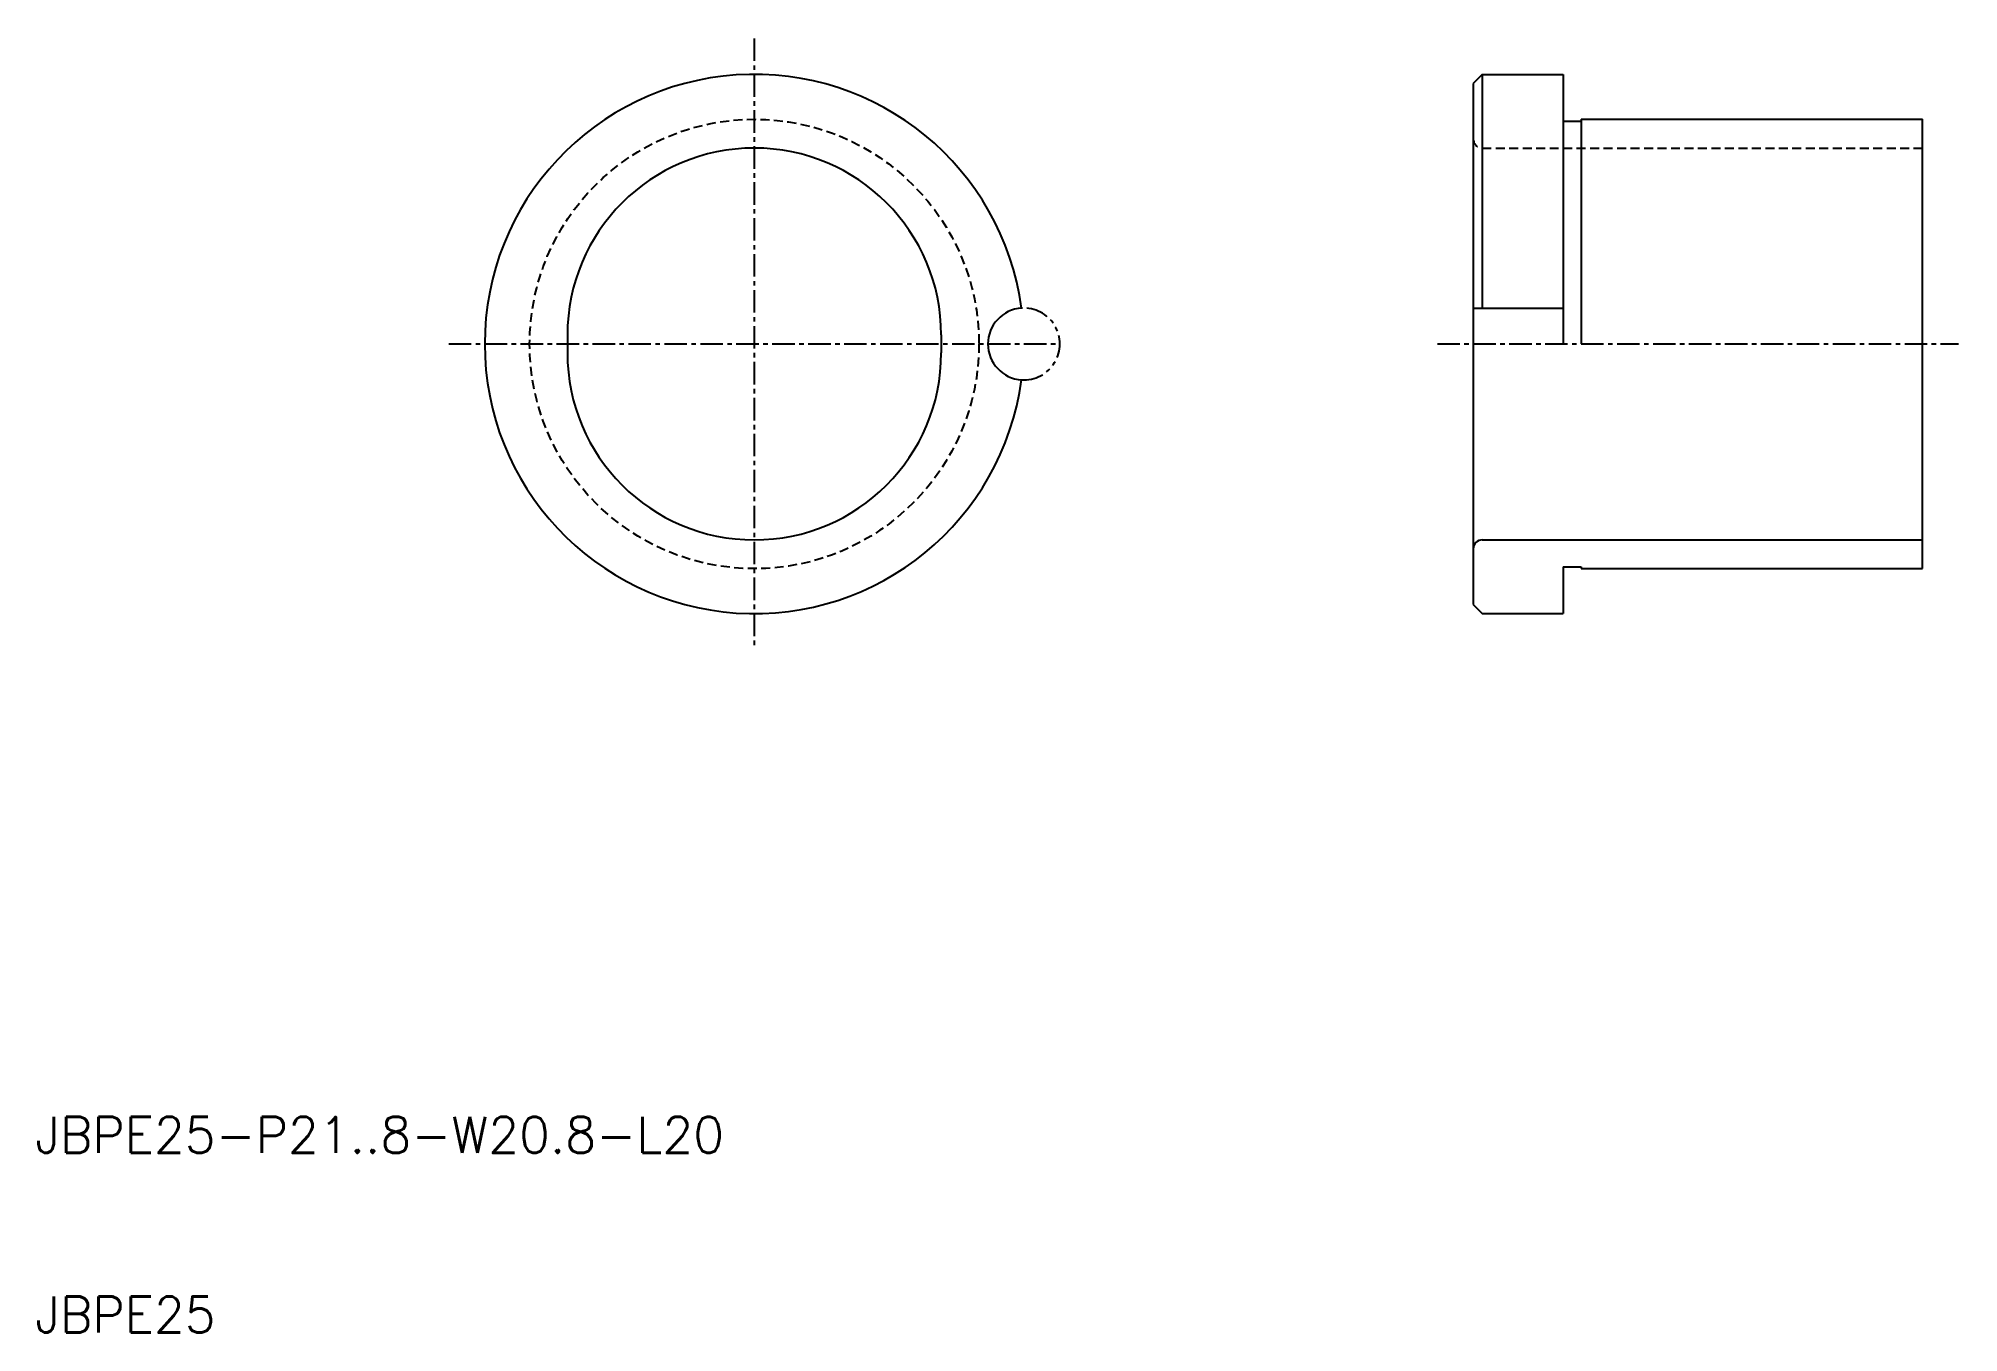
# Model space of a CAD drawing. Extents: x 10 to 117, y 10 to 82.
import ezdxf

# ---------------------------------------------------------------- set-up
doc = ezdxf.new("R2010")
doc.units = 0
for name, pattern in [('CENTER', [2, 1.25, -0.25, 0.25, -0.25]), ('DASHED', [0.75, 0.5, -0.25]), ('PHANTOM', [2.5, 1.25, -0.25, 0.25, -0.25, 0.25, -0.25])]:
    doc.linetypes.add(name, pattern=pattern)
doc.layers.get('0').update_dxf_attribs({"linetype": 'CONTINUOUS'})
doc.layers.add('CENTER', color=1, linetype='CENTER')
doc.styles.get("Standard").update_dxf_attribs({"font": 'txt.shx'})

msp = doc.modelspace()

# ---------------------------------------------------------------- linework, layer by layer
at = {"color": 7, "linetype": 'CONTINUOUS'}
for p, q in [((90.5, 80), (90, 79.5)), ((90, 79.5), (90, 50.5)), ((90.5, 80), (95, 80)), ((90.5, 80), (90.5, 67)), ((95, 80), (95, 65)), ((95, 77.4), (96, 77.4)), ((96, 77.5), (115, 77.5)), ((96, 77.5), (96, 65)), ((115, 52.5), (115, 77.5)), ((90, 67), (95, 67)), ((39.6, 65.5), (39.6, 64.5)), ((60.4, 65.5), (60.4, 64.5)), ((90.5, 54.1), (115, 54.1)), ((95, 52.6), (95, 50)), ((95, 52.6), (96, 52.6)), ((96, 52.6), (96, 52.5)), ((96, 52.5), (115, 52.5)), ((90, 50.5), (90.5, 50)), ((90.5, 50), (95, 50))]:
    msp.add_line(p, q, dxfattribs=at)
at = {"color": 3, "linetype": 'DASHED'}
msp.add_line((90.5, 75.9), (115, 75.9), dxfattribs=at)
msp.add_circle((50, 65), 12.5, dxfattribs=at)
at = {"color": 7, "linetype": 'CONTINUOUS'}
for centre, radius, start, end in [((50, 65), 15, 7.6451, 352.3549), ((50, 65.5), 10.4, 0, 180), ((65, 65), 2, 93.8226, 266.1774), ((50, 64.5), 10.4, 180, 0), ((90.5, 53.6), 0.5, 90, 180)]:
    msp.add_arc(centre, radius, start, end, dxfattribs=at)
at = {"color": 3, "linetype": 'DASHED'}
msp.add_arc((90.5, 76.4), 0.5, 180, 270, dxfattribs=at)
at = {"color": 3, "linetype": 'PHANTOM'}
msp.add_arc((65, 65), 2, 266.1774, 93.8226, dxfattribs=at)
at = {"layer": 'CENTER', "color": 1, "linetype": 'CENTER'}
for p, q in [((50, 82), (50, 48)), ((33, 65), (67, 65)), ((88, 65), (117, 65))]:
    msp.add_line(p, q, dxfattribs=at)

# ---------------------------------------------------------------- texts
at = {"color": 7, "linetype": 'CONTINUOUS'}
for s, p in [('JBPE25-P21..8-W20.8-L20 ', (10, 20)), ('JBPE25', (10, 10))]:
    msp.add_text(s, height=2, dxfattribs=at).set_placement(p)

doc.saveas('drawing.dxf')
